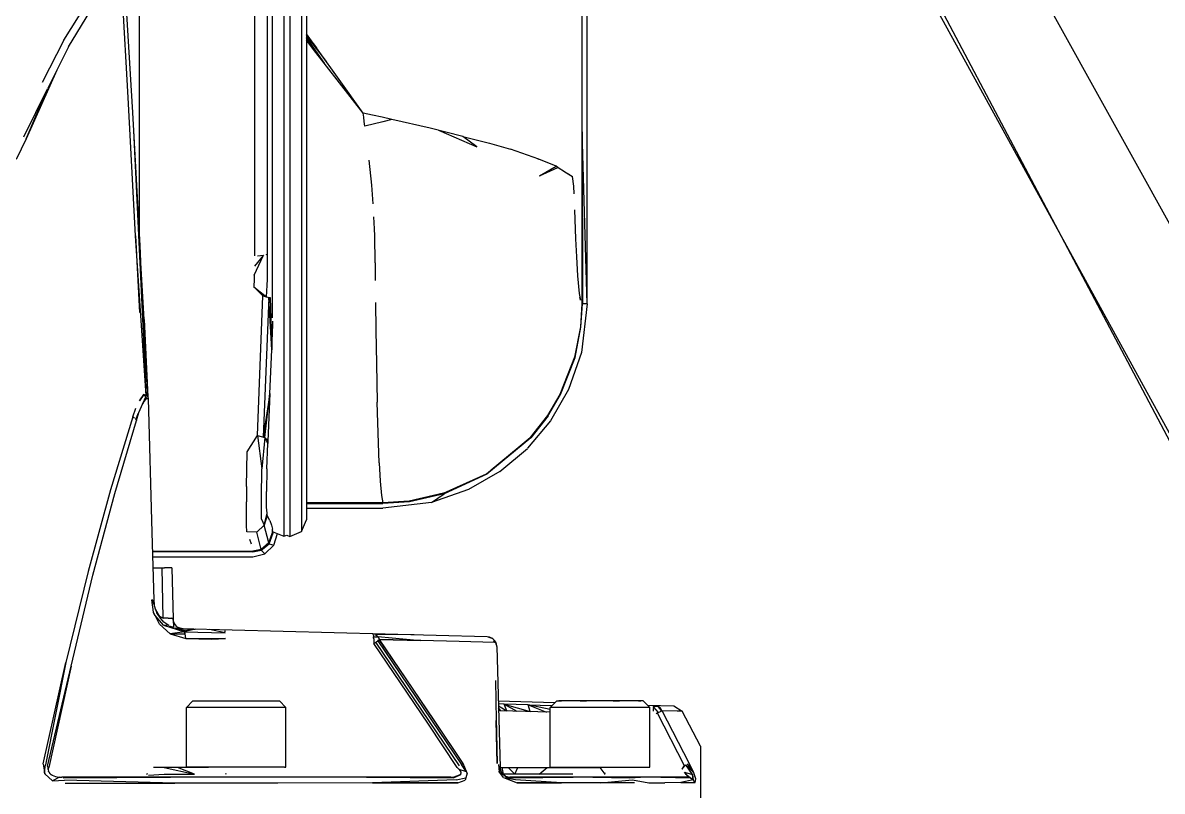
# Model space of a CAD drawing. Header units: millimetres. Extents: x -57554 to 16546, y 2142 to 98430.
# Drawn here: x -16483.4 to -16140.3, y 76388.2 to 76619.6 of the extents above; entities that cross this region are included whole.
import ezdxf

# ---------------------------------------------------------------- set-up
doc = ezdxf.new("R2010")
doc.units = ezdxf.units.MM
doc.layers.add('S-Z2-A_TEXTUAL_ANNOTATION', color=7, linetype='Continuous')

msp = doc.modelspace()

# ---------------------------------------------------------------- linework, layer by layer
at = {"color": 2, "linetype": 'Continuous'}
for p, q in [((-16313.41, 76534.92), (-16313.41, 76819.14)), ((-16448.37, 76718.61), (-16448.37, 76556.76)), ((-16404.78, 76648.31), (-16404.78, 76464.94)), ((-16402.98, 76647.85), (-16402.98, 76464.93)), ((-16408.31, 76643.42), (-16408.31, 76530.69)), ((-16399.44, 76643.29), (-16399.44, 76466.4)), ((-16315.1, 76638.53), (-16315.09, 76586.74)), ((-16314.92, 76586.72), (-16314.93, 76638.52)), ((-16451.65, 76597.03), (-16453.72, 76633.64)), ((-16409.78, 76635.45), (-16409.78, 76542.33)), ((-16397.98, 76633.38), (-16397.98, 76469.93)), ((-16452.53, 76628.08), (-16450.41, 76592.53)), ((-16413.65, 76627.4), (-16413.65, 76549.4)), ((-16471.01, 76614.31), (-16464.46, 76624.89)), ((-16469.61, 76612.33), (-16463.26, 76622.89)), ((-16394.99, 76612.05), (-16397.98, 76616.23)), ((-16394.99, 76612.05), (-16397.98, 76616.23)), ((-16397.98, 76615.92), (-16394.99, 76612.05)), ((-16391.99, 76607.86), (-16397.98, 76615.78)), ((-16471.01, 76614.31), (-16477.56, 76601.58)), ((-16469.61, 76612.33), (-16475.96, 76599.63)), ((-16392.6, 76607.39), (-16397.98, 76615.15)), ((-16395.82, 76611.52), (-16397.98, 76614.78)), ((-16395.82, 76611.52), (-16397.97, 76614.28)), ((-16387.99, 76601.49), (-16395.82, 76611.52)), ((-16387.6, 76601.75), (-16394.99, 76612.05)), ((-16473.13, 76605.3), (-16482.34, 76584.62)), ((-16483.09, 76585.21), (-16475.96, 76599.63)), ((-16482.34, 76584.62), (-16475.96, 76599.63)), ((-16380.87, 76592.36), (-16387.99, 76601.49)), ((-16380.87, 76592.36), (-16387.6, 76601.75)), ((-16449.43, 76555.42), (-16451.65, 76597.03)), ((-16450.41, 76592.53), (-16448.12, 76552.36)), ((-16380.73, 76591.12), (-16380.87, 76592.36)), ((-16378.08, 76591.78), (-16380.87, 76592.36)), ((-16375.23, 76591.15), (-16378.08, 76591.78)), ((-16380.57, 76589.8), (-16380.73, 76591.12)), ((-16380.4, 76588.4), (-16380.57, 76589.8)), ((-16374.99, 76589.78), (-16380.4, 76588.4)), ((-16372.3, 76590.47), (-16375.23, 76591.15)), ((-16372.3, 76590.47), (-16374.99, 76589.78)), ((-16360.7, 76587.83), (-16372.3, 76590.47)), ((-16450.1, 76587.13), (-16446.21, 76507.32)), ((-16350.85, 76585.35), (-16360.7, 76587.83)), ((-16358.21, 76587.2), (-16346.72, 76582.25)), ((-16346.72, 76582.25), (-16350.85, 76585.35)), ((-16350.85, 76585.35), (-16342.87, 76583.27)), ((-16315.09, 76586.74), (-16315.09, 76534.95)), ((-16313.41, 76534.92), (-16314.92, 76586.72)), ((-16313.42, 76534.92), (-16314.92, 76586.72)), ((-16314.92, 76586.72), (-16314.9, 76534.92)), ((-16482.34, 76584.62), (-16485.44, 76578.4)), ((-16342.87, 76583.27), (-16336.52, 76581.52)), ((-16328.02, 76578.53), (-16336.52, 76581.52)), ((-16379.2, 76578.17), (-16378.43, 76570.63)), ((-16328.49, 76578.7), (-16328.02, 76578.53)), ((-16322.84, 76576.34), (-16328.02, 76578.53)), ((-16327.86, 76573.44), (-16322.84, 76576.34)), ((-16327.86, 76573.44), (-16322.34, 76576.03)), ((-16322.34, 76576.03), (-16322.84, 76576.34)), ((-16322.84, 76576.34), (-16319.73, 76574.38)), ((-16319.73, 76574.38), (-16317.91, 76573.32)), ((-16319.72, 76574.4), (-16318.76, 76573.83)), ((-16318.76, 76573.82), (-16317.91, 76573.32)), ((-16317.45, 76570.4), (-16317.91, 76573.32)), ((-16378.43, 76570.63), (-16377.95, 76565.04)), ((-16317.36, 76568.07), (-16317.45, 76570.4)), ((-16377.49, 76557.49), (-16377.68, 76561.09)), ((-16317.25, 76563.27), (-16316.96, 76554.53)), ((-16377.42, 76555.4), (-16377.49, 76557.49)), ((-16449.43, 76555.42), (-16448.23, 76532.35)), ((-16446.21, 76507.32), (-16449.43, 76555.42)), ((-16377.32, 76547.26), (-16377.42, 76555.4)), ((-16316.96, 76554.53), (-16316.71, 76549.11)), ((-16446.89, 76530.18), (-16448.12, 76552.36)), ((-16448.12, 76552.36), (-16446.21, 76507.32)), ((-16413.73, 76543.53), (-16410.94, 76549.61)), ((-16410.94, 76549.61), (-16413.67, 76546.25)), ((-16412.72, 76549.42), (-16411.81, 76549.49)), ((-16411.81, 76549.49), (-16410.94, 76549.61)), ((-16410.14, 76549.77), (-16409.78, 76549.87)), ((-16410.14, 76549.77), (-16409.78, 76549.87)), ((-16377.32, 76547.26), (-16377.26, 76541.99)), ((-16316.71, 76549.11), (-16316.35, 76543.34)), ((-16413.73, 76543.53), (-16413.76, 76542.35)), ((-16413.76, 76542.35), (-16413.83, 76540.08)), ((-16411.11, 76537.33), (-16413.83, 76540.08)), ((-16413.83, 76540.08), (-16410.03, 76537.04)), ((-16410.03, 76537.04), (-16409.76, 76542.24)), ((-16316.35, 76543.34), (-16315.83, 76538.01)), ((-16412.69, 76495.29), (-16411.11, 76537.33)), ((-16411.11, 76537.33), (-16408.95, 76536.75)), ((-16409.3, 76536.84), (-16411.03, 76494.81)), ((-16408.44, 76521.12), (-16409.3, 76536.84)), ((-16408.95, 76536.75), (-16408.94, 76536.92)), ((-16408.95, 76536.75), (-16408.44, 76521.12)), ((-16315.83, 76538.01), (-16315.49, 76536)), ((-16315.49, 76536), (-16315.63, 76536.84)), ((-16377.19, 76535.37), (-16377.07, 76526.98)), ((-16315.09, 76534.95), (-16315.49, 76527.99)), ((-16315.32, 76527.94), (-16314.91, 76534.92)), ((-16313.42, 76534.92), (-16315.18, 76520.3)), ((-16313.42, 76534.92), (-16314.91, 76534.92)), ((-16445.6, 76506.45), (-16446.89, 76530.18)), ((-16446.89, 76530.18), (-16445.74, 76506.91)), ((-16408.44, 76521.12), (-16408.15, 76529.73)), ((-16408.44, 76521.12), (-16408.15, 76528.69)), ((-16377.07, 76526.98), (-16376.9, 76516.84)), ((-16315.49, 76527.99), (-16317.28, 76518.85)), ((-16317.12, 76518.79), (-16315.32, 76527.94)), ((-16408.98, 76507.9), (-16408.44, 76521.12)), ((-16315.18, 76520.3), (-16319.09, 76509.12)), ((-16376.9, 76516.84), (-16376.65, 76505.29)), ((-16317.28, 76518.85), (-16321.64, 76507.68)), ((-16321.48, 76507.6), (-16317.12, 76518.79)), ((-16449.4, 76500.2), (-16446.38, 76506.89)), ((-16446.96, 76507.61), (-16448.23, 76505.72)), ((-16448.23, 76505.72), (-16446.97, 76507.6)), ((-16447.34, 76504.78), (-16446.14, 76506.45)), ((-16447.3, 76504.86), (-16446.31, 76506.45)), ((-16446.96, 76507.61), (-16446.21, 76507.32)), ((-16446.66, 76507.28), (-16446.96, 76507.61)), ((-16446.21, 76507.32), (-16446.95, 76507.6)), ((-16446.66, 76507.28), (-16446.38, 76506.89)), ((-16446.38, 76506.89), (-16446.14, 76506.45)), ((-16446.31, 76506.45), (-16446.14, 76506.45)), ((-16445.74, 76506.91), (-16446.21, 76507.32)), ((-16446.14, 76506.45), (-16445.83, 76506.45)), ((-16445.83, 76506.45), (-16445.64, 76506.45)), ((-16445.74, 76506.91), (-16445.6, 76506.45)), ((-16445.6, 76506.45), (-16444.53, 76466.09)), ((-16408.98, 76507.9), (-16411.03, 76494.81)), ((-16410.51, 76494.66), (-16408.98, 76507.9)), ((-16408.98, 76507.9), (-16409.61, 76493.57)), ((-16321.64, 76507.68), (-16325.39, 76501.33)), ((-16325.03, 76501.58), (-16321.48, 76507.6)), ((-16319.09, 76509.12), (-16324.49, 76499.73)), ((-16450.28, 76500.96), (-16449.34, 76503.49)), ((-16450.28, 76500.94), (-16449.34, 76503.49)), ((-16376.29, 76492.99), (-16376.65, 76505.29)), ((-16450.28, 76500.94), (-16456.98, 76478.97)), ((-16455.7, 76477.83), (-16449.13, 76499.79)), ((-16450.29, 76500.94), (-16449.79, 76500.59)), ((-16450.28, 76500.94), (-16449.79, 76500.59)), ((-16449.4, 76500.2), (-16449.28, 76500.04)), ((-16449.13, 76499.79), (-16449.4, 76500.2)), ((-16449.28, 76500.04), (-16448.61, 76501.96)), ((-16449.28, 76500.04), (-16449.13, 76499.79)), ((-16449.26, 76500.03), (-16448.59, 76502)), ((-16449.13, 76499.79), (-16449.26, 76500.03)), ((-16449.13, 76499.79), (-16448.5, 76502.2)), ((-16324.49, 76499.73), (-16331.44, 76491.43)), ((-16325.39, 76501.33), (-16330.6, 76494.7)), ((-16325.23, 76501.25), (-16330.44, 76494.61)), ((-16325.23, 76501.25), (-16325.03, 76501.58)), ((-16415.79, 76490.34), (-16412.69, 76495.29)), ((-16412.69, 76495.29), (-16411.37, 76485.29)), ((-16412.69, 76495.29), (-16410.51, 76494.66)), ((-16410.51, 76494.66), (-16411.37, 76485.29)), ((-16409.64, 76492.87), (-16410.51, 76494.66)), ((-16409.64, 76493.87), (-16410.51, 76494.66)), ((-16409.92, 76485.23), (-16409.64, 76492.87)), ((-16409.64, 76492.87), (-16409.64, 76493.87)), ((-16409.61, 76493.57), (-16409.64, 76492.87)), ((-16376.06, 76487.02), (-16376.29, 76492.99)), ((-16343.81, 76483.77), (-16330.6, 76494.7)), ((-16330.44, 76494.61), (-16343.66, 76483.65)), ((-16342.37, 76484.95), (-16330.74, 76494.54)), ((-16330.74, 76494.54), (-16330.65, 76494.65)), ((-16415.91, 76485.03), (-16415.79, 76490.34)), ((-16339.76, 76484.46), (-16331.45, 76491.42)), ((-16411.54, 76476.48), (-16411.37, 76485.29)), ((-16409.92, 76485.23), (-16410.06, 76478.41)), ((-16376.06, 76487.02), (-16375.77, 76481.57)), ((-16416, 76479.93), (-16415.91, 76485.03)), ((-16356.68, 76477.88), (-16343.81, 76483.77)), ((-16343.66, 76483.65), (-16356.55, 76477.73)), ((-16339.76, 76484.46), (-16349.16, 76479.07)), ((-16456.98, 76478.97), (-16463.68, 76454.34)), ((-16416, 76479.93), (-16416.05, 76475.3)), ((-16410.04, 76473.69), (-16410.06, 76478.41)), ((-16375.77, 76481.57), (-16375.43, 76477.27)), ((-16349.16, 76479.07), (-16360.34, 76475.16)), ((-16356.52, 76477.93), (-16353.04, 76479.52)), ((-16462.26, 76453.22), (-16455.7, 76477.83)), ((-16416.06, 76471.36), (-16416.05, 76475.29)), ((-16411.51, 76470.15), (-16411.54, 76476.48)), ((-16375.02, 76475), (-16397.98, 76475)), ((-16375.43, 76477.27), (-16375.02, 76475)), ((-16367.08, 76475.53), (-16375.02, 76475)), ((-16366.98, 76475.36), (-16374.95, 76474.82)), ((-16360.34, 76475.16), (-16374.95, 76473.41)), ((-16356.68, 76477.88), (-16367.08, 76475.53)), ((-16356.55, 76477.73), (-16366.98, 76475.36)), ((-16360.34, 76475.16), (-16356.55, 76477.73)), ((-16410.74, 76468.3), (-16409.85, 76471.87)), ((-16410.03, 76473.58), (-16410.04, 76473.69)), ((-16409.85, 76471.87), (-16410.04, 76473.69)), ((-16409.85, 76471.19), (-16409.85, 76471.87)), ((-16397.98, 76474.82), (-16374.95, 76474.82)), ((-16397.98, 76473.41), (-16374.95, 76473.41)), ((-16416.03, 76468.31), (-16416.06, 76471.36)), ((-16415.96, 76466.3), (-16416.03, 76468.31)), ((-16410.74, 76468.3), (-16412.92, 76466.2)), ((-16411.51, 76470.15), (-16410.74, 76468.3)), ((-16409.85, 76471.19), (-16410.74, 76468.3)), ((-16409.31, 76462.94), (-16410.74, 76468.3)), ((-16409.04, 76469.67), (-16409.85, 76471.19)), ((-16409.04, 76469.67), (-16408.51, 76468.28)), ((-16408.51, 76468.28), (-16408.25, 76467.11)), ((-16399.44, 76466.4), (-16397.98, 76469.93)), ((-16444.53, 76466.09), (-16443.99, 76445.81)), ((-16412.92, 76466.2), (-16415.96, 76466.3)), ((-16411.67, 76460.99), (-16412.92, 76466.2)), ((-16409.31, 76462.94), (-16408.19, 76466.12)), ((-16409.25, 76462.71), (-16408.02, 76465.95)), ((-16409.2, 76463.1), (-16408.19, 76466.12)), ((-16408.19, 76466.12), (-16408.25, 76467.11)), ((-16408.24, 76466.98), (-16408.25, 76467.11)), ((-16408.19, 76466.12), (-16408.24, 76466.98)), ((-16408.17, 76466.54), (-16408.19, 76466.12)), ((-16408.17, 76466.34), (-16408, 76466.27)), ((-16408.02, 76465.95), (-16408, 76466.34)), ((-16407.83, 76462.28), (-16406.74, 76465.75)), ((-16407.78, 76466.18), (-16404.78, 76464.94)), ((-16404.78, 76464.94), (-16403.86, 76465.32)), ((-16403.86, 76465.3), (-16402.98, 76464.93)), ((-16402.98, 76464.93), (-16399.44, 76466.4)), ((-16414.5, 76462.59), (-16415.04, 76463.95)), ((-16409.31, 76462.94), (-16411.67, 76460.99)), ((-16411.65, 76460.81), (-16409.25, 76462.71)), ((-16411.44, 76461.19), (-16411.15, 76461.26)), ((-16411.15, 76461.26), (-16411.2, 76461.38)), ((-16409.79, 76462.54), (-16411.15, 76461.26)), ((-16407.83, 76462.28), (-16410.54, 76459.71)), ((-16409.8, 76462.27), (-16409.21, 76462.81)), ((-16409.28, 76463.02), (-16409.2, 76463.1)), ((-16409.25, 76462.71), (-16407.83, 76462.28)), ((-16409.2, 76463.1), (-16409.22, 76463.18)), ((-16444.38, 76460.45), (-16414.18, 76460.45)), ((-16414.18, 76460.27), (-16444.37, 76460.27)), ((-16444.33, 76458.76), (-16414.18, 76458.76)), ((-16414.18, 76460.27), (-16411.41, 76461)), ((-16411.67, 76460.99), (-16414.18, 76460.45)), ((-16414.18, 76460.27), (-16411.65, 76460.81)), ((-16414.18, 76458.76), (-16410.54, 76459.71)), ((-16411.65, 76460.81), (-16410.54, 76459.71)), ((-16463.68, 76454.34), (-16470.4, 76426.96)), ((-16444.25, 76455.4), (-16441.47, 76455.4)), ((-16441.08, 76440.27), (-16441.47, 76455.4)), ((-16441.47, 76455.4), (-16441.08, 76455.4)), ((-16441.08, 76455.4), (-16440.7, 76455.4)), ((-16440.33, 76455.4), (-16440.7, 76455.4)), ((-16439.97, 76455.4), (-16440.33, 76455.4)), ((-16439.65, 76455.4), (-16439.97, 76455.4)), ((-16439.35, 76455.4), (-16439.65, 76455.4)), ((-16439.1, 76455.4), (-16439.35, 76455.4)), ((-16438.88, 76455.4), (-16439.1, 76455.4)), ((-16438.7, 76455.4), (-16438.88, 76455.4)), ((-16438.58, 76455.4), (-16438.7, 76455.4)), ((-16438.5, 76455.4), (-16438.58, 76455.4)), ((-16438.48, 76455.4), (-16438.07, 76439.97)), ((-16468.84, 76425.85), (-16462.26, 76453.22)), ((-16444.56, 76445.81), (-16444.22, 76445.82)), ((-16443.85, 76444.38), (-16444.56, 76445.81)), ((-16444.07, 76442.07), (-16444.56, 76445.81)), ((-16444.22, 76445.82), (-16443.85, 76444.38)), ((-16443.99, 76445.81), (-16443.85, 76444.38)), ((-16443.48, 76442.96), (-16443.85, 76444.38)), ((-16444.04, 76442), (-16444.07, 76442.07)), ((-16442.25, 76438.52), (-16444.07, 76442.07)), ((-16443.59, 76441.13), (-16444.04, 76442)), ((-16441.07, 76438.16), (-16443.5, 76441.11)), ((-16443.18, 76442.25), (-16443.48, 76442.96)), ((-16441.51, 76439.72), (-16443.48, 76442.96)), ((-16443.48, 76442.96), (-16442.89, 76441.57)), ((-16442.89, 76441.57), (-16443.18, 76442.25)), ((-16442.89, 76441.57), (-16442.03, 76440.26)), ((-16442.24, 76440.9), (-16441.08, 76440.27)), ((-16438.98, 76435.59), (-16442.25, 76438.52)), ((-16441.37, 76439.57), (-16442.03, 76440.26)), ((-16442.03, 76440.26), (-16441.51, 76439.72)), ((-16440.89, 76439.07), (-16441.51, 76439.72)), ((-16440.89, 76439.07), (-16441.37, 76439.57)), ((-16440.69, 76440.28), (-16441.08, 76440.27)), ((-16439.43, 76438.06), (-16441.07, 76438.16)), ((-16441.07, 76438.16), (-16434.75, 76436.13)), ((-16439.43, 76438.06), (-16440.89, 76439.07)), ((-16440.3, 76440.28), (-16440.69, 76440.28)), ((-16439.93, 76440.29), (-16440.3, 76440.28)), ((-16439.58, 76440.29), (-16439.93, 76440.29)), ((-16439.58, 76440.29), (-16439.25, 76440.28)), ((-16439.32, 76438.01), (-16438.01, 76437.6)), ((-16439.25, 76440.28), (-16438.96, 76440.28)), ((-16438.96, 76440.28), (-16438.7, 76440.27)), ((-16438.7, 76440.27), (-16438.48, 76440.26)), ((-16438.31, 76440.24), (-16438.48, 76440.26)), ((-16438.18, 76440.23), (-16438.31, 76440.24)), ((-16438.1, 76440.21), (-16438.18, 76440.23)), ((-16437.97, 76439.3), (-16438.07, 76439.97)), ((-16438.07, 76439.97), (-16438.01, 76437.49)), ((-16438, 76439.38), (-16438.07, 76439.97)), ((-16437.66, 76438.53), (-16438.05, 76439.22)), ((-16438, 76439.38), (-16438.04, 76439.59)), ((-16437.96, 76439.22), (-16438.04, 76439.59)), ((-16438.03, 76438.18), (-16437.66, 76438.53)), ((-16437.96, 76439.22), (-16438, 76439.38)), ((-16437.77, 76438.73), (-16438, 76439.38)), ((-16437.71, 76438.64), (-16437.97, 76439.28)), ((-16437.77, 76438.73), (-16437.83, 76438.86)), ((-16437.83, 76438.86), (-16437.75, 76438.7)), ((-16437.77, 76438.73), (-16437.2, 76437.93)), ((-16437.57, 76438.39), (-16437.77, 76438.73)), ((-16437.66, 76437.35), (-16435.71, 76437.06)), ((-16437.66, 76437.35), (-16435.01, 76436.66)), ((-16437.32, 76438.06), (-16437.57, 76438.39)), ((-16437.2, 76437.93), (-16437.32, 76438.06)), ((-16437.19, 76437.93), (-16437.32, 76438.06)), ((-16437.2, 76437.93), (-16437.24, 76437.98)), ((-16437.2, 76437.93), (-16436.97, 76437.72)), ((-16437.2, 76437.93), (-16436.96, 76437.72)), ((-16437.19, 76437.93), (-16436.97, 76437.72)), ((-16436.97, 76437.72), (-16435.15, 76437.05)), ((-16436.61, 76437.47), (-16436.97, 76437.72)), ((-16436.83, 76437.23), (-16436.6, 76437.46)), ((-16436.26, 76437.29), (-16436.61, 76437.47)), ((-16435.9, 76437.16), (-16436.26, 76437.29)), ((-16435.53, 76437.08), (-16435.9, 76437.16)), ((-16435.53, 76437.08), (-16435.9, 76437.16)), ((-16434.75, 76436.13), (-16438.98, 76435.59)), ((-16438.98, 76435.59), (-16434.5, 76435.6)), ((-16438.98, 76435.59), (-16434.32, 76434.16)), ((-16343.58, 76434.65), (-16435.71, 76437.06)), ((-16435.15, 76437.05), (-16435.53, 76437.08)), ((-16435.53, 76437.08), (-16435.45, 76437.06)), ((-16435.15, 76437.05), (-16435.53, 76437.08)), ((-16435.15, 76437.05), (-16435.53, 76437.08)), ((-16435.01, 76436.66), (-16431.52, 76436.95)), ((-16435.01, 76436.66), (-16434.75, 76436.13)), ((-16434.76, 76436.14), (-16435.01, 76436.66)), ((-16431.52, 76436.95), (-16434.76, 76436.14)), ((-16434.5, 76435.6), (-16434.76, 76436.14)), ((-16434.76, 76436.14), (-16422.44, 76435.87)), ((-16434.5, 76435.6), (-16434.75, 76436.13)), ((-16434.32, 76434.16), (-16434.5, 76435.6)), ((-16434.33, 76434.16), (-16434.5, 76435.6)), ((-16434.32, 76434.14), (-16422.4, 76434.18)), ((-16434.32, 76434.14), (-16426.52, 76433.92)), ((-16422.4, 76434.18), (-16430.52, 76434.03)), ((-16422.44, 76435.87), (-16427.16, 76436.84)), ((-16426.52, 76433.92), (-16422.4, 76434.18)), ((-16422.47, 76436.12), (-16422.53, 76436.5)), ((-16422.49, 76436.33), (-16422.53, 76436.5)), ((-16422.47, 76436.12), (-16422.49, 76436.33)), ((-16377.17, 76435.33), (-16377.96, 76435.55)), ((-16377.88, 76435.45), (-16377.92, 76435.53)), ((-16377.85, 76435.33), (-16377.88, 76435.45)), ((-16377.82, 76435.16), (-16377.85, 76435.33)), ((-16377.82, 76435.16), (-16377.79, 76434.95)), ((-16377.79, 76434.95), (-16377.76, 76434.7)), ((-16377.77, 76434.72), (-16376.48, 76434.69)), ((-16377.75, 76434.41), (-16377.76, 76434.7)), ((-16377.73, 76434.09), (-16377.75, 76434.41)), ((-16377.73, 76434.09), (-16377.72, 76433.75)), ((-16377.72, 76433.75), (-16377.72, 76433.39)), ((-16377.17, 76435.33), (-16376.5, 76434.73)), ((-16365.56, 76435.23), (-16377.17, 76435.33)), ((-16376.5, 76434.73), (-16376.03, 76433.84)), ((-16376.5, 76434.73), (-16363.54, 76433.53)), ((-16376.03, 76433.84), (-16376.5, 76433.5)), ((-16367.94, 76422.01), (-16376.04, 76433.84)), ((-16367.94, 76422.01), (-16376.03, 76433.84)), ((-16376.03, 76433.84), (-16363.54, 76433.53)), ((-16363.54, 76433.53), (-16376.03, 76433.84)), ((-16343.2, 76434.62), (-16343.58, 76434.65)), ((-16342.83, 76434.54), (-16343.2, 76434.62)), ((-16343.12, 76434.59), (-16342.72, 76434.45)), ((-16343.12, 76434.59), (-16342.68, 76434.43)), ((-16342.47, 76434.41), (-16342.83, 76434.54)), ((-16342.47, 76434.41), (-16342.13, 76434.24)), ((-16342.28, 76434.31), (-16342.47, 76434.41)), ((-16342.13, 76434.24), (-16342.28, 76434.31)), ((-16341.82, 76434.02), (-16342.13, 76434.24)), ((-16341.53, 76433.77), (-16341.82, 76434.02)), ((-16341.28, 76433.49), (-16341.53, 76433.77)), ((-16377.72, 76433.39), (-16377.72, 76433.01)), ((-16377.72, 76432.63), (-16377.08, 76433.08)), ((-16377.72, 76433.01), (-16377.72, 76432.63)), ((-16377.72, 76432.7), (-16377.63, 76432.7)), ((-16369.65, 76420.79), (-16377.72, 76432.63)), ((-16377.08, 76433.08), (-16376.5, 76433.5)), ((-16351.92, 76395.78), (-16377.08, 76433.08)), ((-16376.5, 76433.5), (-16351.31, 76396.2)), ((-16351.97, 76433.24), (-16363.54, 76433.53)), ((-16341.38, 76432.97), (-16351.97, 76433.24)), ((-16341.37, 76432.98), (-16351.97, 76433.24)), ((-16341.37, 76432.98), (-16341.6, 76433.45)), ((-16341.6, 76433.45), (-16341.38, 76432.97)), ((-16341.07, 76433.17), (-16341.28, 76433.49)), ((-16340.9, 76432.84), (-16341.07, 76433.17)), ((-16341.05, 76433.13), (-16341.07, 76433.17)), ((-16340.77, 76432.48), (-16341.05, 76433.13)), ((-16340.9, 76432.84), (-16341.05, 76433.13)), ((-16340.87, 76432.4), (-16340.99, 76432.61)), ((-16340.75, 76432.18), (-16340.99, 76432.61)), ((-16340.77, 76432.48), (-16340.9, 76432.84)), ((-16340.75, 76432.18), (-16340.87, 76432.4)), ((-16340.69, 76432.11), (-16340.77, 76432.48)), ((-16340.66, 76431.73), (-16340.69, 76432.11)), ((-16340.66, 76431.73), (-16339.7, 76395.35)), ((-16477.24, 76396.4), (-16470.4, 76426.96)), ((-16470.4, 76426.96), (-16476.53, 76396.09)), ((-16475.95, 76395.73), (-16468.84, 76425.85)), ((-16468.84, 76425.85), (-16475.54, 76395.32)), ((-16361.28, 76408.35), (-16369.65, 76420.79)), ((-16353.23, 76400.11), (-16367.94, 76422.01)), ((-16359.54, 76409.57), (-16367.94, 76422.01)), ((-16341.11, 76421.57), (-16340.83, 76409.43)), ((-16434.15, 76413.4), (-16432.15, 76415.4)), ((-16434.15, 76395.4), (-16434.15, 76413.4)), ((-16404.15, 76413.4), (-16434.15, 76413.4)), ((-16432.15, 76415.4), (-16431.99, 76415.4)), ((-16431.99, 76415.4), (-16431.52, 76415.4)), ((-16431.52, 76415.4), (-16430.74, 76415.4)), ((-16430.74, 76415.4), (-16430.2, 76415.4)), ((-16430.74, 76415.4), (-16406.15, 76415.4)), ((-16430.2, 76415.4), (-16429.67, 76415.4)), ((-16423.17, 76415.4), (-16422.18, 76415.4)), ((-16422.18, 76415.4), (-16421.19, 76415.4)), ((-16413.25, 76415.4), (-16412.38, 76415.4)), ((-16412.38, 76415.4), (-16411.51, 76415.4)), ((-16406.79, 76415.4), (-16406.55, 76415.4)), ((-16406.55, 76415.4), (-16406.31, 76415.4)), ((-16406.15, 76415.4), (-16404.15, 76413.4)), ((-16404.15, 76395.4), (-16404.15, 76413.4)), ((-16323.2, 76414.82), (-16340.23, 76415.27)), ((-16338.49, 76414.42), (-16340.2, 76414.47)), ((-16340.19, 76413.94), (-16337.67, 76412.35)), ((-16339.53, 76412.4), (-16340.17, 76413.29)), ((-16340.17, 76413.24), (-16339.53, 76412.4)), ((-16338.49, 76414.42), (-16330.64, 76412.15)), ((-16331.23, 76414.22), (-16338.49, 76414.42)), ((-16338.49, 76414.42), (-16334.67, 76412.26)), ((-16337.67, 76412.35), (-16338.49, 76414.42)), ((-16324.63, 76412.8), (-16331.23, 76414.22)), ((-16331.23, 76414.22), (-16324.01, 76414.02)), ((-16331.23, 76414.22), (-16325.75, 76412.01)), ((-16330.64, 76412.15), (-16331.23, 76414.22)), ((-16324.63, 76413.4), (-16322.63, 76415.4)), ((-16324.63, 76395.4), (-16324.63, 76413.4)), ((-16294.63, 76413.4), (-16324.63, 76413.4)), ((-16322.63, 76415.4), (-16322.47, 76415.4)), ((-16322.47, 76415.4), (-16321.99, 76415.4)), ((-16321.99, 76415.4), (-16321.6, 76415.4)), ((-16321.21, 76415.4), (-16321.99, 76415.4)), ((-16321.6, 76415.4), (-16321.21, 76415.4)), ((-16296.63, 76415.4), (-16321.21, 76415.4)), ((-16315.53, 76415.4), (-16314.59, 76415.4)), ((-16314.59, 76415.4), (-16313.64, 76415.4)), ((-16305.61, 76415.4), (-16304.67, 76415.4)), ((-16304.67, 76415.4), (-16303.72, 76415.4)), ((-16298.04, 76415.4), (-16297.65, 76415.4)), ((-16297.65, 76415.4), (-16297.26, 76415.4)), ((-16294.63, 76413.4), (-16296.63, 76415.4)), ((-16295.32, 76414.09), (-16287.4, 76413.88)), ((-16294.63, 76395.4), (-16294.63, 76413.4)), ((-16293.53, 76413.19), (-16293.55, 76412.91)), ((-16293.51, 76413.44), (-16293.53, 76413.19)), ((-16293.48, 76413.65), (-16293.51, 76413.44)), ((-16293.51, 76413.44), (-16293.5, 76413.49)), ((-16293.48, 76413.65), (-16293.5, 76413.49)), ((-16293.5, 76413.49), (-16293.29, 76413.61)), ((-16293.5, 76413.49), (-16292.11, 76411.88)), ((-16293.46, 76413.82), (-16293.48, 76413.65)), ((-16293.48, 76413.7), (-16293.46, 76413.82)), ((-16293.44, 76413.94), (-16293.46, 76413.82)), ((-16293.46, 76413.82), (-16293.29, 76413.61)), ((-16292.17, 76413.72), (-16293.29, 76413.61)), ((-16292.38, 76413.83), (-16292.17, 76413.72)), ((-16291.91, 76413.58), (-16292.38, 76413.83)), ((-16291.91, 76413.58), (-16292.17, 76413.72)), ((-16292.17, 76413.72), (-16291.06, 76412.35)), ((-16291.06, 76412.35), (-16291.91, 76413.58)), ((-16291.14, 76412.87), (-16291.91, 76413.58)), ((-16291.49, 76413.26), (-16291.91, 76413.58)), ((-16291.14, 76412.87), (-16291.49, 76413.26)), ((-16287.4, 76413.88), (-16284.82, 76412.27)), ((-16340.85, 76410.25), (-16340.54, 76396.55)), ((-16324.63, 76411.98), (-16339.53, 76412.4)), ((-16293.57, 76412.59), (-16293.59, 76412.25)), ((-16293.55, 76412.91), (-16293.57, 76412.59)), ((-16292.69, 76411.6), (-16292.39, 76411.75)), ((-16292.39, 76411.75), (-16292.11, 76411.88)), ((-16292.39, 76411.75), (-16284.24, 76395.95)), ((-16292.11, 76411.88), (-16291.84, 76412.01)), ((-16292.11, 76411.88), (-16291.85, 76412.01)), ((-16291.84, 76412.01), (-16291.6, 76412.12)), ((-16291.6, 76412.12), (-16291.39, 76412.21)), ((-16291.39, 76412.21), (-16291.21, 76412.29)), ((-16291.21, 76412.29), (-16291.06, 76412.35)), ((-16290.94, 76412.4), (-16291.14, 76412.87)), ((-16291.06, 76412.35), (-16290.94, 76412.4)), ((-16286.38, 76412.31), (-16290.86, 76412.42)), ((-16282.71, 76396.62), (-16290.86, 76412.42)), ((-16284.82, 76412.27), (-16286.38, 76412.31)), ((-16279.37, 76401.78), (-16284.81, 76412.27)), ((-16352.6, 76395.32), (-16361.28, 76408.35)), ((-16350.83, 76396.54), (-16359.54, 76409.57)), ((-16340.54, 76396.54), (-16340.83, 76409.43)), ((-16279.37, 76401.78), (-16279.37, 76338.4)), ((-16477.24, 76396.38), (-16476.8, 76393.43)), ((-16476.88, 76393.95), (-16476.53, 76396.09)), ((-16351.31, 76396.2), (-16350.84, 76396.54)), ((-16350.84, 76396.53), (-16351.31, 76396.2)), ((-16349.86, 76394.17), (-16351.31, 76396.2)), ((-16349.61, 76393.58), (-16350.84, 76396.53)), ((-16349.61, 76393.58), (-16350.83, 76396.54)), ((-16339.89, 76394.07), (-16340.09, 76396.19)), ((-16284.94, 76394.78), (-16283.74, 76396.18)), ((-16284.24, 76395.95), (-16283.74, 76396.18)), ((-16283.74, 76396.18), (-16281.37, 76393.75)), ((-16281.74, 76393.19), (-16283.74, 76396.18)), ((-16281.37, 76393.75), (-16283.24, 76396.41)), ((-16281.37, 76393.75), (-16282.71, 76396.62)), ((-16476.8, 76393.43), (-16476.88, 76393.95)), ((-16474.42, 76391.34), (-16476.8, 76393.43)), ((-16475.95, 76395.73), (-16475.71, 76394.62)), ((-16475.71, 76394.62), (-16475.66, 76394.98)), ((-16475.71, 76394.62), (-16475.67, 76394.25)), ((-16475.53, 76393.89), (-16475.67, 76394.25)), ((-16475.67, 76394.25), (-16475.61, 76394.1)), ((-16475.66, 76394.98), (-16475.54, 76395.32)), ((-16475.53, 76393.89), (-16475.61, 76394.1)), ((-16475.53, 76393.89), (-16475.28, 76393.54)), ((-16475.28, 76393.54), (-16474.96, 76393.25)), ((-16475.28, 76393.54), (-16474.94, 76393.23)), ((-16474.96, 76393.25), (-16474.54, 76392.98)), ((-16474.54, 76392.98), (-16474.94, 76393.23)), ((-16474.94, 76393.23), (-16474.67, 76393.07)), ((-16474.67, 76393.07), (-16474.54, 76392.98)), ((-16474.54, 76392.98), (-16474.08, 76392.78)), ((-16474.08, 76392.78), (-16473.57, 76392.62)), ((-16473.57, 76392.62), (-16473.01, 76392.5)), ((-16445.83, 76393.28), (-16446.04, 76393.54)), ((-16445.8, 76393.25), (-16446.04, 76393.54)), ((-16445.53, 76393), (-16440.81, 76393.28)), ((-16427.44, 76395.32), (-16444.09, 76395.32)), ((-16440.81, 76393.28), (-16431.67, 76393.28)), ((-16440.79, 76395.32), (-16431.67, 76393.28)), ((-16431.67, 76393.28), (-16436.83, 76395.32)), ((-16404.61, 76395.4), (-16434.15, 76395.4)), ((-16422.2, 76393.28), (-16422.23, 76393.54)), ((-16422.2, 76393.25), (-16422.23, 76393.54)), ((-16404.61, 76395.4), (-16404.34, 76395.4)), ((-16404.34, 76395.4), (-16404.15, 76395.4)), ((-16353.66, 76392.19), (-16351.67, 76393.1)), ((-16351.54, 76393.26), (-16353.65, 76392.43)), ((-16351.67, 76393.1), (-16353.65, 76392.43)), ((-16352.07, 76394.87), (-16352.6, 76395.32)), ((-16352.07, 76394.87), (-16351.47, 76394.03)), ((-16351.69, 76394.43), (-16352.07, 76394.87)), ((-16352.07, 76394.87), (-16349.86, 76394.17)), ((-16351.47, 76394.03), (-16351.69, 76394.43)), ((-16351.53, 76394.14), (-16351.69, 76394.43)), ((-16351.67, 76393.1), (-16351.56, 76393.18)), ((-16351.67, 76393.1), (-16351.56, 76393.18)), ((-16351.56, 76393.18), (-16351.4, 76393.69)), ((-16351.56, 76393.18), (-16351.54, 76393.26)), ((-16351.54, 76393.26), (-16351.4, 76393.69)), ((-16351.47, 76394.03), (-16351.53, 76394.14)), ((-16351.4, 76393.69), (-16351.47, 76394.03)), ((-16349.61, 76393.58), (-16350.18, 76391.47)), ((-16338.65, 76392.34), (-16340.01, 76394.23)), ((-16339.48, 76394.27), (-16339.81, 76395.77)), ((-16339.81, 76395.77), (-16339.38, 76394.07)), ((-16339.7, 76395.32), (-16309.63, 76395.32)), ((-16339.31, 76393.91), (-16339.48, 76394.27)), ((-16339.38, 76394.07), (-16339.48, 76394.27)), ((-16339.07, 76393.56), (-16339.4, 76394.12)), ((-16339.38, 76394.07), (-16339.31, 76393.91)), ((-16339.31, 76393.91), (-16339.07, 76393.56)), ((-16338.8, 76393.26), (-16339.16, 76393.7)), ((-16338.65, 76393.28), (-16339.09, 76395.32)), ((-16339.07, 76393.56), (-16338.8, 76393.26)), ((-16338.8, 76393.26), (-16338.51, 76393.01)), ((-16338.2, 76392.8), (-16338.8, 76393.25)), ((-16338.8, 76393.25), (-16338.51, 76393.01)), ((-16317.8, 76393.28), (-16338.65, 76393.28)), ((-16338.51, 76393.01), (-16338.2, 76392.8)), ((-16338.49, 76392.99), (-16338.2, 76392.8)), ((-16338.34, 76392.91), (-16337.86, 76392.63)), ((-16338.2, 76392.8), (-16337.86, 76392.63)), ((-16338.01, 76392.72), (-16337.49, 76392.5)), ((-16337.86, 76392.63), (-16337.49, 76392.5)), ((-16337.66, 76392.57), (-16337.1, 76392.43)), ((-16335.23, 76393.28), (-16337.26, 76395.32)), ((-16335.23, 76393.28), (-16334.3, 76395.32)), ((-16330.84, 76395.32), (-16330.33, 76395.32)), ((-16327.91, 76393.28), (-16325.51, 76395.32)), ((-16324.63, 76395.4), (-16324.44, 76395.4)), ((-16324.44, 76395.4), (-16323.89, 76395.4)), ((-16323.89, 76395.4), (-16323.44, 76395.4)), ((-16323.44, 76395.4), (-16322.99, 76395.4)), ((-16322.99, 76395.4), (-16294.63, 76395.4)), ((-16309.63, 76395.32), (-16308.1, 76393.28)), ((-16308.1, 76393.28), (-16308.09, 76393.54)), ((-16308.1, 76393.25), (-16308.09, 76393.54)), ((-16308.09, 76393.54), (-16308.07, 76393.85)), ((-16284.24, 76395.95), (-16284.94, 76394.78)), ((-16284.12, 76393.89), (-16283.63, 76393.25)), ((-16283.84, 76393.53), (-16284.12, 76393.89)), ((-16284.12, 76393.89), (-16281.74, 76393.19)), ((-16283.63, 76393.25), (-16283.84, 76393.53)), ((-16283.69, 76393.33), (-16283.84, 76393.53)), ((-16283.62, 76393.23), (-16283.69, 76393.33)), ((-16283.47, 76392.99), (-16283.62, 76393.23)), ((-16283.5, 76392.4), (-16283.32, 76392.65)), ((-16283.47, 76392.99), (-16281.57, 76391.66)), ((-16282.45, 76392.2), (-16283.47, 76392.99)), ((-16283.47, 76392.99), (-16283.32, 76392.65)), ((-16283.33, 76392.46), (-16283.32, 76392.65)), ((-16283.32, 76392.65), (-16282.45, 76392.2)), ((-16281.74, 76393.19), (-16281.54, 76391.64)), ((-16281.57, 76391.66), (-16281.74, 76393.19)), ((-16280.76, 76391.96), (-16281.37, 76393.75)), ((-16280.76, 76391.96), (-16281.01, 76392.69)), ((-16472.38, 76392.43), (-16474.42, 76391.34)), ((-16474.42, 76391.34), (-16470.85, 76391.53)), ((-16473.01, 76392.5), (-16472.38, 76392.43)), ((-16472.38, 76392.43), (-16471.68, 76392.4)), ((-16354.49, 76392.4), (-16471.68, 76392.4)), ((-16471.23, 76392.17), (-16438.91, 76392.4)), ((-16437.57, 76390.6), (-16470.85, 76391.53)), ((-16470.6, 76390.56), (-16437.57, 76390.6)), ((-16406.6, 76390.63), (-16437.57, 76390.6)), ((-16378.1, 76390.67), (-16406.6, 76390.63)), ((-16379.93, 76392.4), (-16353.66, 76392.19)), ((-16352.94, 76391.6), (-16378.1, 76390.67)), ((-16378.1, 76390.67), (-16352.44, 76390.7)), ((-16352.44, 76390.69), (-16378.1, 76390.67)), ((-16354.49, 76392.4), (-16353.65, 76392.43)), ((-16352.94, 76391.6), (-16349.97, 76392.24)), ((-16352.44, 76390.7), (-16350.18, 76391.47)), ((-16352.44, 76390.69), (-16350.18, 76391.47)), ((-16338.65, 76392.34), (-16338.16, 76392.15)), ((-16338.65, 76392.34), (-16338.18, 76392.15)), ((-16338.16, 76392.15), (-16337.1, 76392.43)), ((-16335.82, 76392.19), (-16338.16, 76392.15)), ((-16335.05, 76391.61), (-16338.16, 76392.15)), ((-16338.16, 76392.15), (-16334.52, 76390.72)), ((-16338.15, 76392.14), (-16334.53, 76390.71)), ((-16337.49, 76392.5), (-16337.1, 76392.43)), ((-16337.29, 76392.47), (-16336.7, 76392.4)), ((-16337.1, 76392.43), (-16336.7, 76392.4)), ((-16283.5, 76392.4), (-16336.7, 76392.4)), ((-16323.47, 76392.4), (-16335.82, 76392.19)), ((-16335.82, 76392.19), (-16317.63, 76392.4)), ((-16321.2, 76390.72), (-16335.05, 76391.61)), ((-16321.2, 76390.72), (-16334.53, 76390.71)), ((-16334.52, 76390.72), (-16321.2, 76390.72)), ((-16299.19, 76390.75), (-16321.2, 76390.72)), ((-16311.79, 76392.4), (-16300.66, 76392.2)), ((-16309.39, 76390.74), (-16299.8, 76391.62)), ((-16300.66, 76392.2), (-16297.41, 76392.4)), ((-16299.8, 76391.62), (-16294.91, 76390.76)), ((-16294.91, 76390.76), (-16290.12, 76390.76)), ((-16291.3, 76392.4), (-16282.45, 76392.2)), ((-16285.3, 76390.77), (-16290.12, 76390.76)), ((-16287.87, 76392.4), (-16282.45, 76392.2)), ((-16281.54, 76391.64), (-16285.3, 76390.77)), ((-16285.3, 76390.77), (-16280.89, 76390.77)), ((-16283.5, 76392.4), (-16283.33, 76392.46)), ((-16282.45, 76392.2), (-16283.5, 76392.4)), ((-16281.54, 76391.64), (-16282.45, 76392.2)), ((-16280.89, 76390.77), (-16281.54, 76391.64)), ((-16280.89, 76390.77), (-16280.76, 76391.96))]:
    msp.add_line(p, q, dxfattribs=at)
at = {"layer": 'S-Z2-A_TEXTUAL_ANNOTATION'}
for p, q in [((-16510.5, 77231.01), (-15788.57, 75928.18)), ((-16527.19, 77229.45), (-15643.57, 75558.18)), ((-16535.52, 77220.42), (-15728.83, 75749.6))]:
    msp.add_line(p, q, dxfattribs=at)

doc.saveas('drawing.dxf')
